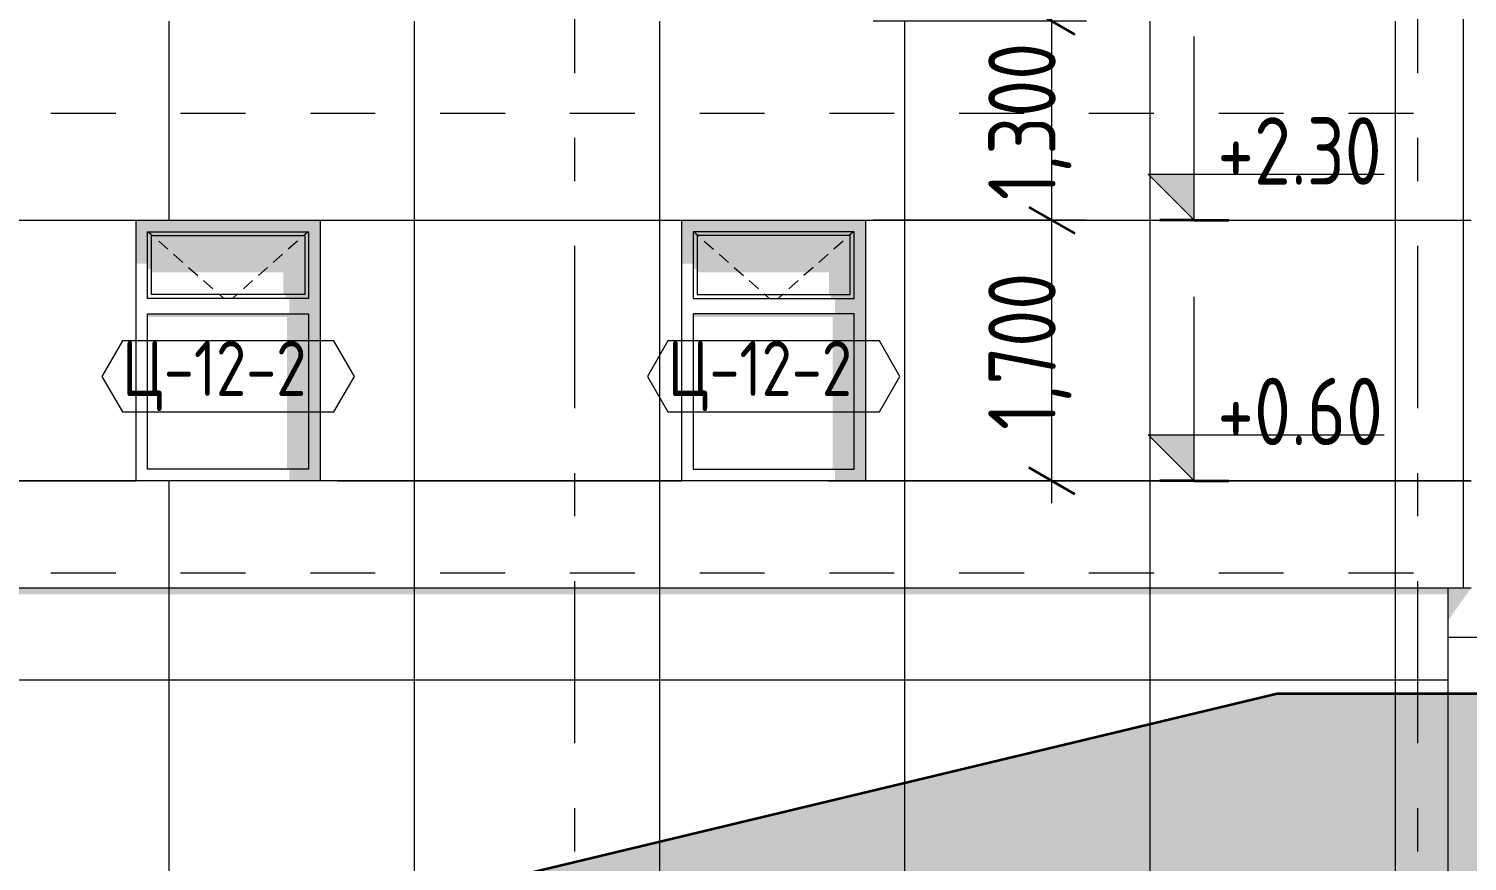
# Model space of a CAD drawing. Header units: millimetres. Extents: x 18162 to 7085488, y 72188 to 247925.
# Drawn here: x 6567944 to 6577329, y 108458 to 113892 of the extents above; entities that cross this region are included whole.
import ezdxf
from ezdxf.enums import TextEntityAlignment as Align

# ---------------------------------------------------------------- set-up
doc = ezdxf.new("R2010")
doc.units = ezdxf.units.MM
doc.header["$MEASUREMENT"] = 0
doc.linetypes.add('Dashed', pattern=[423.333333, 211.666667, -211.666667])
doc.linetypes.add('Double Dashed', pattern=[1093.611073, 529.166651, -211.666656, 141.111112, -211.666656])
for name, color, linetype in [('Archicad Windows', 7, 'Continuous'), ('Drawing & Figure', 7, 'Continuous'), ('Structural - Bearing', 7, 'Continuous'), ('Structural - Grid', 7, 'Continuous')]:
    doc.layers.add(name, color=color, linetype=linetype)
doc.styles.add('GENERATED_STYLE_3', font='', dxfattribs={"width": 0.8})
doc.styles.get('GENERATED_STYLE_3').set_extended_font_data('ISOCPEUR MON')
doc.dimstyles.new('GENERATED_STYLE__32', dxfattribs={"dimtxt": 440.00001, "dimasz": 228, "dimexe": 0.18, "dimexo": 50, "dimgap": 0, "dimtad": 1, "dimdec": 0, "dimzin": 0, "dimdsep": 46, "dimtxsty": 'GENERATED_STYLE_3', "dimblk": 'ARROWHEAD_2', "dimblk1": 'ARROWHEAD_2', "dimblk2": 'ARROWHEAD_2', "dimcen": 0.09, "dimclrd": 13, "dimclre": 13, "dimclrt": 13, "dimadec": 0, "dimazin": 0, "dimtfac": 1, "dimtdec": 4, "dimtmove": 0, "dimatfit": 3, "dimfxl": 1, "dimtolj": 1, "dimtzin": 0, "dimarcsym": 0})
doc.dimstyles.new('GENERATED_STYLE__33', dxfattribs={"dimtxt": 440.00001, "dimasz": 228, "dimexe": 0.18, "dimexo": 20220.414063, "dimgap": 0, "dimtad": 1, "dimdec": 0, "dimzin": 0, "dimdsep": 46, "dimtxsty": 'GENERATED_STYLE_3', "dimblk": 'ARROWHEAD_2', "dimblk1": 'ARROWHEAD_2', "dimblk2": 'ARROWHEAD_2', "dimcen": 0.09, "dimclrd": 13, "dimclre": 13, "dimclrt": 13, "dimadec": 0, "dimazin": 0, "dimtfac": 1, "dimtdec": 4, "dimtmove": 0, "dimatfit": 3, "dimfxl": 1, "dimtolj": 1, "dimtzin": 0, "dimarcsym": 0})
doc.dimstyles.new('GENERATED_STYLE__34', dxfattribs={"dimtxt": 440.00001, "dimasz": 228, "dimexe": 0.18, "dimexo": 20421.096515, "dimgap": 0, "dimtad": 1, "dimdec": 0, "dimzin": 0, "dimdsep": 46, "dimtxsty": 'GENERATED_STYLE_3', "dimblk": 'ARROWHEAD_2', "dimblk1": 'ARROWHEAD_2', "dimblk2": 'ARROWHEAD_2', "dimcen": 0.09, "dimclrd": 13, "dimclre": 13, "dimclrt": 13, "dimadec": 0, "dimazin": 0, "dimtfac": 1, "dimtdec": 4, "dimtmove": 0, "dimatfit": 3, "dimfxl": 1, "dimtolj": 1, "dimtzin": 0, "dimarcsym": 0})
doc.dimstyles.new('GENERATED_STYLE__37', dxfattribs={"dimtxt": 440.00001, "dimasz": 228, "dimexe": 0.18, "dimexo": 21485.964059, "dimgap": 0, "dimtad": 1, "dimdec": 0, "dimzin": 0, "dimdsep": 46, "dimtxsty": 'GENERATED_STYLE_3', "dimblk": 'ARROWHEAD_2', "dimblk1": 'ARROWHEAD_2', "dimblk2": 'ARROWHEAD_2', "dimcen": 0.09, "dimclrd": 13, "dimclre": 13, "dimclrt": 13, "dimadec": 0, "dimazin": 0, "dimtfac": 1, "dimtdec": 4, "dimtmove": 0, "dimatfit": 3, "dimfxl": 1, "dimtolj": 1, "dimtzin": 0, "dimarcsym": 0})
doc.dimstyles.new('GENERATED_STYLE__38', dxfattribs={"dimtxt": 440.00001, "dimasz": 228, "dimexe": 0.18, "dimexo": 20336.646461, "dimgap": 0, "dimtad": 1, "dimdec": 0, "dimzin": 0, "dimdsep": 46, "dimtxsty": 'GENERATED_STYLE_3', "dimblk": 'ARROWHEAD_2', "dimblk1": 'ARROWHEAD_2', "dimblk2": 'ARROWHEAD_2', "dimcen": 0.09, "dimclrd": 13, "dimclre": 13, "dimclrt": 13, "dimadec": 0, "dimazin": 0, "dimtfac": 1, "dimtdec": 4, "dimtmove": 0, "dimatfit": 3, "dimfxl": 1, "dimtolj": 1, "dimtzin": 0, "dimarcsym": 0})
doc.dimstyles.new('GENERATED_STYLE__41', dxfattribs={"dimtxt": 440.00001, "dimasz": 228, "dimexe": 0.18, "dimexo": 18955.962133, "dimgap": 0, "dimtad": 1, "dimdec": 0, "dimzin": 0, "dimdsep": 46, "dimtxsty": 'GENERATED_STYLE_3', "dimblk": 'ARROWHEAD_2', "dimblk1": 'ARROWHEAD_2', "dimblk2": 'ARROWHEAD_2', "dimcen": 0.09, "dimclrd": 13, "dimclre": 13, "dimclrt": 13, "dimadec": 0, "dimazin": 0, "dimtfac": 1, "dimtdec": 4, "dimtmove": 0, "dimatfit": 3, "dimfxl": 1, "dimtolj": 1, "dimtzin": 0, "dimarcsym": 0})

# ---------------------------------------------------------------- blocks, each defined once
blk = doc.blocks.new('*X3108', base_point=(6480357.9, 110341.8))
at = {"layer": 'Structural - Bearing', "color": 8, "linetype": 'Continuous', "lineweight": 13}
for p, q in [((6568857.9, 110241.8), (6568857.9, 107991.8)), ((6570457.9, 110241.8), (6570457.9, 107941.8)), ((6572057.9, 110241.8), (6572057.9, 107941.8)), ((6573657.9, 110241.8), (6573657.9, 107941.8)), ((6575257.9, 110241.8), (6575257.9, 107941.8)), ((6576857.9, 110241.8), (6576857.9, 107941.8)), ((6567257.9, 109641.8), (6568357.9, 109641.8)), ((6568357.9, 109641.8), (6568857.9, 109641.8)), ((6568857.9, 109641.8), (6569957.9, 109641.8)), ((6569957.9, 109641.8), (6570457.9, 109641.8)), ((6570457.9, 109641.8), (6571557.9, 109641.8)), ((6571557.9, 109641.8), (6572057.9, 109641.8)), ((6572057.9, 109641.8), (6573157.9, 109641.8)), ((6573157.9, 109641.8), (6573657.9, 109641.8)), ((6573657.9, 109641.8), (6574757.9, 109641.8)), ((6574757.9, 109641.8), (6575257.9, 109641.8)), ((6575257.9, 109641.8), (6576357.9, 109641.8)), ((6576357.9, 109641.8), (6576857.9, 109641.8)), ((6576857.9, 109641.8), (6577203.6, 109641.8))]:
    blk.add_line(p, q, dxfattribs=at)
blk = doc.blocks.new('*X3153', base_point=(6480357.9, 110341.8))
at = {"layer": 'Structural - Bearing', "color": 8, "linetype": 'Continuous', "lineweight": 13}
for p, q in [((6568857.9, 113941.8), (6568857.9, 113341.8)), ((6570457.9, 113941.8), (6570457.9, 113341.8)), ((6572057.9, 113941.8), (6572057.9, 113341.8)), ((6573657.9, 113941.8), (6573657.9, 113341.8)), ((6575257.9, 113941.8), (6575257.9, 113341.8)), ((6576857.9, 113941.8), (6576857.9, 113341.8)), ((6568857.9, 113341.8), (6568857.9, 113241.8)), ((6570457.9, 113341.8), (6570457.9, 113241.8)), ((6572057.9, 113341.8), (6572057.9, 113241.8)), ((6573657.9, 113341.8), (6573657.9, 113241.8)), ((6575257.9, 113341.8), (6575257.9, 113241.8)), ((6576857.9, 113341.8), (6576857.9, 113241.8))]:
    blk.add_line(p, q, dxfattribs=at)
blk = doc.blocks.new('*X3341', base_point=(6480357.9, 110341.8))
at = {"layer": 'Structural - Bearing', "color": 7, "linetype": 'Continuous', "lineweight": 13}
for p, q in [((6577303.6, 112641.8), (6577353.6, 112641.8)), ((6577303.6, 110941.8), (6577353.6, 110941.8)), ((6577353.6, 110941.8), (6577303.6, 110941.8))]:
    blk.add_line(p, q, dxfattribs=at)
blk = doc.blocks.new('*X3343', base_point=(6480357.9, 110341.8))
at = {"layer": 'Structural - Bearing', "color": 8, "linetype": 'Continuous', "lineweight": 13}
for p, q in [((6568857.9, 113241.8), (6568857.9, 112641.8)), ((6570457.9, 113241.8), (6570457.9, 110941.8)), ((6572057.9, 113241.8), (6572057.9, 110941.8)), ((6573657.9, 113241.8), (6573657.9, 110941.8)), ((6575257.9, 113241.8), (6575257.9, 110941.8)), ((6576857.9, 113241.8), (6576857.9, 110941.8)), ((6567363.2, 112641.8), (6568357.9, 112641.8)), ((6568357.9, 112641.8), (6568644, 112641.8)), ((6569844, 112641.8), (6569957.9, 112641.8)), ((6569957.9, 112641.8), (6570457.9, 112641.8)), ((6570457.9, 112641.8), (6571557.9, 112641.8)), ((6571557.9, 112641.8), (6572057.9, 112641.8)), ((6572057.9, 112641.8), (6572203.6, 112641.8)), ((6573403.6, 112641.8), (6573657.9, 112641.8)), ((6573657.9, 112641.8), (6574757.9, 112641.8)), ((6574757.9, 112641.8), (6575257.9, 112641.8)), ((6575257.9, 112641.8), (6576357.9, 112641.8)), ((6576357.9, 112641.8), (6576857.9, 112641.8)), ((6576857.9, 112641.8), (6577303.6, 112641.8)), ((6567257.9, 110941.8), (6568357.9, 110941.8)), ((6568357.9, 110941.8), (6567363.2, 110941.8)), ((6568644, 110941.8), (6568357.9, 110941.8)), ((6568357.9, 110941.8), (6568644, 110941.8)), ((6568857.9, 110941.8), (6568857.9, 110341.8)), ((6569957.9, 110941.8), (6569844, 110941.8)), ((6570457.9, 110941.8), (6569957.9, 110941.8)), ((6569957.9, 110941.8), (6570457.9, 110941.8)), ((6570457.9, 110941.8), (6571557.9, 110941.8)), ((6570457.9, 110941.8), (6570457.9, 110341.8)), ((6571557.9, 110941.8), (6570457.9, 110941.8)), ((6572057.9, 110941.8), (6571557.9, 110941.8)), ((6571557.9, 110941.8), (6572057.9, 110941.8)), ((6572057.9, 110941.8), (6572203.6, 110941.8)), ((6572057.9, 110941.8), (6572057.9, 110341.8)), ((6572203.6, 110941.8), (6572057.9, 110941.8)), ((6573157.9, 110941.8), (6573657.9, 110941.8)), ((6573657.9, 110941.8), (6573403.6, 110941.8)), ((6573657.9, 110941.8), (6574757.9, 110941.8)), ((6573657.9, 110941.8), (6573657.9, 110341.8)), ((6574757.9, 110941.8), (6573657.9, 110941.8)), ((6575257.9, 110941.8), (6574757.9, 110941.8)), ((6574757.9, 110941.8), (6575257.9, 110941.8)), ((6575257.9, 110941.8), (6576357.9, 110941.8)), ((6575257.9, 110941.8), (6575257.9, 110341.8)), ((6576357.9, 110941.8), (6575257.9, 110941.8)), ((6576857.9, 110941.8), (6576357.9, 110941.8)), ((6576357.9, 110941.8), (6576857.9, 110941.8)), ((6576857.9, 110941.8), (6577303.6, 110941.8)), ((6576857.9, 110941.8), (6576857.9, 110341.8)), ((6577303.6, 110941.8), (6576857.9, 110941.8)), ((6568857.9, 110341.8), (6568857.9, 110241.8)), ((6570457.9, 110341.8), (6570457.9, 110241.8)), ((6572057.9, 110341.8), (6572057.9, 110241.8)), ((6573657.9, 110341.8), (6573657.9, 110241.8)), ((6575257.9, 110341.8), (6575257.9, 110241.8)), ((6576857.9, 110341.8), (6576857.9, 110241.8))]:
    blk.add_line(p, q, dxfattribs=at)
blk = doc.blocks.new('*D3378', base_point=(6480357.9, 110341.8))
at = {"color": 13, "linetype": 'Continuous', "lineweight": 13}
for p, q in [((6574618.7, 112641.8), (6574618.7, 113941.8)), ((6574843.7, 112641.8), (6573453.6, 112641.8)), ((6574618.7, 110941.8), (6574618.7, 112641.8)), ((6574843.7, 110941.8), (6573453.6, 110941.8)), ((6574618.7, 110795.1), (6574618.7, 110941.8))]:
    blk.add_line(p, q, dxfattribs=at)
at = {"color": 12, "linetype": 'Continuous', "lineweight": 35}
for p, q in [((6574468.7, 112728.4), (6574768.7, 112555.2)), ((6574468.7, 111028.4), (6574768.7, 110855.2))]:
    blk.add_line(p, q, dxfattribs=at)
at = {"color": 13, "lineweight": 13, "insert": (6574746.3, 111273.6), "char_height": 440, "attachment_point": 7, "rotation": 90, "style": 'GENERATED_STYLE_3'}
blk.add_mtext('\\A1;{\\pql;\\fISOCPEUR MON|b0|i0|c0|p0;\\W0.800000;1,700}', dxfattribs=at)
blk = doc.blocks.new('ARROWHEAD_2')
at = {"color": 0, "linetype": 'Continuous', "lineweight": 0}
for p, q in [((-0.378, -0.655), (0.378, 0.655)), ((0, 0), (-1, 0))]:
    blk.add_line(p, q, dxfattribs=at)
blk = doc.blocks.new('*D3379', base_point=(6480357.9, 110341.8))
at = {"color": 12, "linetype": 'Continuous', "lineweight": 35}
for p, q in [((6574468.7, 114028.4), (6574768.7, 113855.2)), ((6574468.7, 112728.4), (6574768.7, 112555.2))]:
    blk.add_line(p, q, dxfattribs=at)
at = {"color": 13, "linetype": 'Continuous', "lineweight": 13}
blk.add_line((6574618.7, 112641.8), (6574618.7, 113941.8), dxfattribs=at)
at = {"color": 13, "lineweight": 13, "insert": (6574746.3, 112773.6), "char_height": 440, "attachment_point": 7, "rotation": 90, "style": 'GENERATED_STYLE_3'}
blk.add_mtext('\\A1;{\\pql;\\fISOCPEUR MON|b0|i0|c0|p0;\\W0.800000;1,300}', dxfattribs=at)
blk = doc.blocks.new('*D3380', base_point=(6480357.9, 110341.8))
at = {"color": 13, "linetype": 'Continuous', "lineweight": 13}
for p, q in [((6574618.7, 115641.8), (6574618.7, 116941.8)), ((6574843.7, 115641.8), (6573453.6, 115641.8)), ((6574618.7, 113941.8), (6574618.7, 115641.8)), ((6574843.7, 113941.8), (6573453.6, 113941.8)), ((6574618.7, 112641.8), (6574618.7, 113941.8))]:
    blk.add_line(p, q, dxfattribs=at)
at = {"color": 12, "linetype": 'Continuous', "lineweight": 35}
for p, q in [((6574468.7, 115728.4), (6574768.7, 115555.2)), ((6574468.7, 114028.4), (6574768.7, 113855.2))]:
    blk.add_line(p, q, dxfattribs=at)
at = {"color": 13, "lineweight": 13, "insert": (6574746.3, 114273.6), "char_height": 440, "attachment_point": 7, "rotation": 90, "style": 'GENERATED_STYLE_3'}
blk.add_mtext('\\A1;{\\pql;\\fISOCPEUR MON|b0|i0|c0|p0;\\W0.800000;1,700}', dxfattribs=at)
blk = doc.blocks.new('*D3420', base_point=(6480357.9, 110341.8))
at = {"color": 13, "linetype": 'Continuous', "lineweight": 13}
for p, q in [((6581243.6, 110291.8), (6581243.6, 113091.8)), ((6581468.6, 110291.8), (6578874, 110291.8)), ((6581243.6, 109921.8), (6581243.6, 110291.8)), ((6581468.6, 109921.8), (6578874, 109921.8)), ((6581243.6, 109775.1), (6581243.6, 109921.8))]:
    blk.add_line(p, q, dxfattribs=at)
at = {"color": 12, "linetype": 'Continuous', "lineweight": 35}
for p, q in [((6581093.6, 110378.4), (6581393.6, 110205.2)), ((6581093.6, 110008.4), (6581393.6, 109835.2))]:
    blk.add_line(p, q, dxfattribs=at)
at = {"color": 13, "lineweight": 13, "insert": (6581283.3, 109097.4), "char_height": 440, "attachment_point": 7, "rotation": 90, "style": 'GENERATED_STYLE_3'}
blk.add_mtext('\\A1;{\\pql;\\fISOCPEUR MON|b0|i0|c0|p0;\\W0.800000;370}', dxfattribs=at)
blk = doc.blocks.new('*D3421', base_point=(6480357.9, 110341.8))
at = {"color": 12, "linetype": 'Continuous', "lineweight": 35}
for p, q in [((6581093.6, 113178.4), (6581393.6, 113005.2)), ((6581093.6, 110378.4), (6581393.6, 110205.2))]:
    blk.add_line(p, q, dxfattribs=at)
at = {"color": 13, "linetype": 'Continuous', "lineweight": 13}
blk.add_line((6581243.6, 110291.8), (6581243.6, 113091.8), dxfattribs=at)
at = {"color": 13, "lineweight": 13, "char_height": 440, "attachment_point": 7, "rotation": 90, "style": 'GENERATED_STYLE_3'}
for s, insert in [('\\A1;{\\pql;\\fISOCPEUR MON|b0|i0|c0|p0;\\W0.800000;200}', (6581283.3, 112267.4)), ('\\A1;{\\pql;\\fISOCPEUR MON|b0|i0|c0|p0;\\W0.800000;2,800}', (6581371.1, 110769.7))]:
    blk.add_mtext(s, dxfattribs=dict(at, insert=insert))
blk = doc.blocks.new('*D3422', base_point=(6480357.9, 110341.8))
at = {"color": 12, "linetype": 'Continuous', "lineweight": 35}
for p, q in [((6581093.6, 113378.4), (6581393.6, 113205.2)), ((6581093.6, 113178.4), (6581393.6, 113005.2))]:
    blk.add_line(p, q, dxfattribs=at)
at = {"color": 13, "linetype": 'Continuous', "lineweight": 13}
for p, q in [((6581468.6, 113291.8), (6578874, 113291.8)), ((6581243.6, 113091.8), (6581243.6, 113291.8)), ((6581468.6, 113091.8), (6578874, 113091.8)), ((6581243.6, 110291.8), (6581243.6, 113091.8))]:
    blk.add_line(p, q, dxfattribs=at)
blk = doc.blocks.new('*D3423', base_point=(6480357.9, 110341.8))
at = {"color": 12, "linetype": 'Continuous', "lineweight": 35}
for p, q in [((6581093.6, 116178.4), (6581393.6, 116005.2)), ((6581093.6, 113378.4), (6581393.6, 113205.2))]:
    blk.add_line(p, q, dxfattribs=at)
at = {"color": 13, "linetype": 'Continuous', "lineweight": 13}
blk.add_line((6581243.6, 113291.8), (6581243.6, 116091.8), dxfattribs=at)
at = {"color": 13, "lineweight": 13, "char_height": 440, "attachment_point": 7, "rotation": 90, "style": 'GENERATED_STYLE_3'}
for s, insert in [('\\A1;{\\pql;\\fISOCPEUR MON|b0|i0|c0|p0;\\W0.800000;200}', (6581283.3, 115267.4)), ('\\A1;{\\pql;\\fISOCPEUR MON|b0|i0|c0|p0;\\W0.800000;2,800}', (6581371.1, 113769.7))]:
    blk.add_mtext(s, dxfattribs=dict(at, insert=insert))
blk = doc.blocks.new('*D3424', base_point=(6480357.9, 110341.8))
at = {"color": 13, "linetype": 'Continuous', "lineweight": 13}
for p, q in [((6581243.6, 116291.8), (6581243.6, 119091.8)), ((6581243.6, 116091.8), (6581243.6, 116291.8)), ((6581468.6, 116091.8), (6578874, 116091.8)), ((6581243.6, 113291.8), (6581243.6, 116091.8))]:
    blk.add_line(p, q, dxfattribs=at)
at = {"color": 12, "linetype": 'Continuous', "lineweight": 35}
for p, q in [((6581093.6, 116378.4), (6581393.6, 116205.2)), ((6581093.6, 116178.4), (6581393.6, 116005.2))]:
    blk.add_line(p, q, dxfattribs=at)
blk = doc.blocks.new('*D3454', base_point=(6480357.9, 110341.8))
at = {"color": 12, "linetype": 'Continuous', "lineweight": 35}
for p, q in [((6582002.7, 110378.4), (6582302.7, 110205.2)), ((6582002.7, 110008.4), (6582302.7, 109835.2))]:
    blk.add_line(p, q, dxfattribs=at)
at = {"color": 13, "linetype": 'Continuous', "lineweight": 13}
for p, q in [((6582152.7, 109921.8), (6582152.7, 110291.8)), ((6582377.7, 109921.8), (6578789.6, 109921.8)), ((6582152.7, 109775.1), (6582152.7, 109921.8))]:
    blk.add_line(p, q, dxfattribs=at)
at = {"color": 13, "lineweight": 13, "insert": (6582192.4, 109097.4), "char_height": 440, "attachment_point": 7, "rotation": 90, "style": 'GENERATED_STYLE_3'}
blk.add_mtext('\\A1;{\\pql;\\fISOCPEUR MON|b0|i0|c0|p0;\\W0.800000;370}', dxfattribs=at)
blk = doc.blocks.new('*D3455', base_point=(6480357.9, 110341.8))
at = {"color": 13, "linetype": 'Continuous', "lineweight": 13}
for p, q in [((6582377.7, 116091.8), (6578789.6, 116091.8)), ((6582152.7, 110291.8), (6582152.7, 116091.8)), ((6582377.7, 110291.8), (6578789.6, 110291.8)), ((6582152.7, 109921.8), (6582152.7, 110291.8))]:
    blk.add_line(p, q, dxfattribs=at)
at = {"color": 12, "linetype": 'Continuous', "lineweight": 35}
for p, q in [((6582002.7, 116178.4), (6582302.7, 116005.2)), ((6582002.7, 110378.4), (6582302.7, 110205.2))]:
    blk.add_line(p, q, dxfattribs=at)
at = {"color": 13, "lineweight": 13, "char_height": 440, "attachment_point": 7, "rotation": 90, "style": 'GENERATED_STYLE_3'}
for s, insert in [('\\A1;{\\pql;\\fISOCPEUR MON|b0|i0|c0|p0;\\W0.800000;200}', (6582192.4, 115267.4)), ('\\A1;{\\pql;\\fISOCPEUR MON|b0|i0|c0|p0;\\W0.800000;5,800}', (6582280.3, 112269.7))]:
    blk.add_mtext(s, dxfattribs=dict(at, insert=insert))
blk = doc.blocks.new('*D3463', base_point=(6480357.9, 110341.8))
at = {"color": 12, "linetype": 'Continuous', "lineweight": 35}
for p, q in [((6582911.8, 160878.4), (6583211.8, 160705.2)), ((6582911.8, 110008.4), (6583211.8, 109835.2))]:
    blk.add_line(p, q, dxfattribs=at)
at = {"color": 13, "linetype": 'Continuous', "lineweight": 13}
for p, q in [((6583286.8, 160791.8), (6577609.6, 160791.8)), ((6583061.8, 109921.8), (6583061.8, 160791.8)), ((6583286.8, 109921.8), (6578912.5, 109921.8)), ((6583061.8, 109775.1), (6583061.8, 109921.8))]:
    blk.add_line(p, q, dxfattribs=at)
at = {"color": 13, "lineweight": 13, "insert": (6583189.4, 134680.6), "char_height": 440, "attachment_point": 7, "rotation": 90, "style": 'GENERATED_STYLE_3'}
blk.add_mtext('\\A1;{\\pql;\\fISOCPEUR MON|b0|i0|c0|p0;\\W0.800000;50,870}', dxfattribs=at)
blk = doc.blocks.new('Label_338_2', base_point=(6572803.6, 111388.9))
at = {"color": 13, "linetype": 'Continuous', "lineweight": 13, "flags": 128}
blk.add_lwpolyline([(6571979.7, 111623.2), (6572113.8, 111390.9), (6573493.4, 111390.9), (6573627.5, 111623.2), (6573493.4, 111855.5), (6572113.8, 111855.5)], close=True, dxfattribs=at)
at = {"color": 13, "lineweight": 13, "insert": (6572113.8, 111854.7), "char_height": 360, "attachment_point": 1, "style": 'GENERATED_STYLE_3'}
blk.add_mtext('\\A1;{\\pql;\\pt0,253000;\\fISOCPEUR MON|b0|i0|c0|p0;\\W0.800000;Ц-12-2\\fISOCPEUR MON|b0|i0|c0|p0;\\W0.800000;\\A1{\\H.66x;\\S^  ;}\\fISOCPEUR MON|b0|i0|c0|p0;\\W0.800000;\\fISOCPEUR MON|b0|i0|c0|p0;\\W0.800000;\\A1{\\H.66x;\\S^  ;}\\fISOCPEUR MON|b0|i0|c0|p0;\\W0.800000; \\fISOCPEUR MON|b0|i0|c0|p0;\\W0.800000;\\fISOCPEUR MON|b0|i0|c0|p0;\\W0.800000;\\fISOCPEUR MON|b0|i0|c0|p0;\\W0.800000;\\fISOCPEUR MON|b0|i0|c0|p0;\\W0.800000;\\fISOCPEUR MON|b0|i0|c0|p0;\\W0.800000;\\fISOCPEUR MON|b0|i0|c0|p0;\\W0.800000;\\fISOCPEUR MON|b0|i0|c0|p0;\\W0.800000;\\fISOCPEUR MON|b0|i0|c0|p0;\\W0.800000;\\fISOCPEUR MON|b0|i0|c0|p0;\\W0.800000;\\fISOCPEUR MON|b0|i0|c0|p0;\\W0.800000;\\fISOCPEUR MON|b0|i0|c0|p0;\\W0.800000;\\fISOCPEUR MON|b0|i0|c0|p0;\\W0.800000;\\fISOCPEUR MON|b0|i0|c0|p0;\\W0.800000;\\fISOCPEUR MON|b0|i0|c0|p0;\\W0.800000;\\fISOCPEUR MON|b0|i0|c0|p0;\\W0.800000;\\fISOCPEUR MON|b0|i0|c0|p0;\\W0.800000;\\fISOCPEUR MON|b0|i0|c0|p0;\\W0.800000;\\fISOCPEUR MON|b0|i0|c0|p0;\\W0.800000;\\fISOCPEUR MON|b0|i0|c0|p0;\\W0.800000;\\fISOCPEUR MON|b0|i0|c0|p0;\\W0.800000;\\fISOCPEUR MON|b0|i0|c0|p0;\\W0.800000;\\fISOCPEUR MON|b0|i0|c0|p0;\\W0.800000;\\fISOCPEUR MON|b0|i0|c0|p0;\\W0.800000;\\fISOCPEUR MON|b0|i0|c0|p0;\\W0.800000;\\fISOCPEUR MON|b0|i0|c0|p0;\\W0.800000;\\fISOCPEUR MON|b0|i0|c0|p0;\\W0.800000;\\fISOCPEUR MON|b0|i0|c0|p0;\\W0.800000;\\fISOCPEUR MON|b0|i0|c0|p0;\\W0.800000;\\fISOCPEUR MON|b0|i0|c0|p0;\\W0.800000;\\fISOCPEUR MON|b0|i0|c0|p0;\\W0.800000;\\fISOCPEUR MON|b0|i0|c0|p0;\\W0.800000;\\fISOCPEUR MON|b0|i0|c0|p0;\\W0.800000;\\fISOCPEUR MON|b0|i0|c0|p0;\\W0.800000;\\fISOCPEUR MON|b0|i0|c0|p0;\\W0.800000;\\fISOCPEUR MON|b0|i0|c0|p0;\\W0.800000;\\fISOCPEUR MON|b0|i0|c0|p0;\\W0.800000;\\fISOCPEUR MON|b0|i0|c0|p0;\\W0.800000;\\fISOCPEUR MON|b0|i0|c0|p0;\\W0.800000;\\fISOCPEUR MON|b0|i0|c0|p0;\\W0.800000;\\fISOCPEUR MON|b0|i0|c0|p0;\\W0.800000;\\fISOCPEUR MON|b0|i0|c0|p0;\\W0.800000;\\fISOCPEUR MON|b0|i0|c0|p0;\\W0.800000;\\fISOCPEUR MON|b0|i0|c0|p0;\\W0.800000;}', dxfattribs=at)
blk = doc.blocks.new('Label_341_2', base_point=(6569244, 111388.9))
at = {"color": 13, "linetype": 'Continuous', "lineweight": 13, "flags": 128}
blk.add_lwpolyline([(6568420.1, 111623.2), (6568554.2, 111390.9), (6569933.8, 111390.9), (6570067.9, 111623.2), (6569933.8, 111855.5), (6568554.2, 111855.5)], close=True, dxfattribs=at)
at = {"color": 13, "lineweight": 13, "insert": (6568554.2, 111854.7), "char_height": 360, "attachment_point": 1, "style": 'GENERATED_STYLE_3'}
blk.add_mtext('\\A1;{\\pql;\\pt0,253000;\\fISOCPEUR MON|b0|i0|c0|p0;\\W0.800000;Ц-12-2\\fISOCPEUR MON|b0|i0|c0|p0;\\W0.800000;\\A1{\\H.66x;\\S^  ;}\\fISOCPEUR MON|b0|i0|c0|p0;\\W0.800000;\\fISOCPEUR MON|b0|i0|c0|p0;\\W0.800000;\\A1{\\H.66x;\\S^  ;}\\fISOCPEUR MON|b0|i0|c0|p0;\\W0.800000; \\fISOCPEUR MON|b0|i0|c0|p0;\\W0.800000;\\fISOCPEUR MON|b0|i0|c0|p0;\\W0.800000;\\fISOCPEUR MON|b0|i0|c0|p0;\\W0.800000;\\fISOCPEUR MON|b0|i0|c0|p0;\\W0.800000;\\fISOCPEUR MON|b0|i0|c0|p0;\\W0.800000;\\fISOCPEUR MON|b0|i0|c0|p0;\\W0.800000;\\fISOCPEUR MON|b0|i0|c0|p0;\\W0.800000;\\fISOCPEUR MON|b0|i0|c0|p0;\\W0.800000;\\fISOCPEUR MON|b0|i0|c0|p0;\\W0.800000;\\fISOCPEUR MON|b0|i0|c0|p0;\\W0.800000;\\fISOCPEUR MON|b0|i0|c0|p0;\\W0.800000;\\fISOCPEUR MON|b0|i0|c0|p0;\\W0.800000;\\fISOCPEUR MON|b0|i0|c0|p0;\\W0.800000;\\fISOCPEUR MON|b0|i0|c0|p0;\\W0.800000;\\fISOCPEUR MON|b0|i0|c0|p0;\\W0.800000;\\fISOCPEUR MON|b0|i0|c0|p0;\\W0.800000;\\fISOCPEUR MON|b0|i0|c0|p0;\\W0.800000;\\fISOCPEUR MON|b0|i0|c0|p0;\\W0.800000;\\fISOCPEUR MON|b0|i0|c0|p0;\\W0.800000;\\fISOCPEUR MON|b0|i0|c0|p0;\\W0.800000;\\fISOCPEUR MON|b0|i0|c0|p0;\\W0.800000;\\fISOCPEUR MON|b0|i0|c0|p0;\\W0.800000;\\fISOCPEUR MON|b0|i0|c0|p0;\\W0.800000;\\fISOCPEUR MON|b0|i0|c0|p0;\\W0.800000;\\fISOCPEUR MON|b0|i0|c0|p0;\\W0.800000;\\fISOCPEUR MON|b0|i0|c0|p0;\\W0.800000;\\fISOCPEUR MON|b0|i0|c0|p0;\\W0.800000;\\fISOCPEUR MON|b0|i0|c0|p0;\\W0.800000;\\fISOCPEUR MON|b0|i0|c0|p0;\\W0.800000;\\fISOCPEUR MON|b0|i0|c0|p0;\\W0.800000;\\fISOCPEUR MON|b0|i0|c0|p0;\\W0.800000;\\fISOCPEUR MON|b0|i0|c0|p0;\\W0.800000;\\fISOCPEUR MON|b0|i0|c0|p0;\\W0.800000;\\fISOCPEUR MON|b0|i0|c0|p0;\\W0.800000;\\fISOCPEUR MON|b0|i0|c0|p0;\\W0.800000;\\fISOCPEUR MON|b0|i0|c0|p0;\\W0.800000;\\fISOCPEUR MON|b0|i0|c0|p0;\\W0.800000;\\fISOCPEUR MON|b0|i0|c0|p0;\\W0.800000;\\fISOCPEUR MON|b0|i0|c0|p0;\\W0.800000;\\fISOCPEUR MON|b0|i0|c0|p0;\\W0.800000;\\fISOCPEUR MON|b0|i0|c0|p0;\\W0.800000;\\fISOCPEUR MON|b0|i0|c0|p0;\\W0.800000;\\fISOCPEUR MON|b0|i0|c0|p0;\\W0.800000;}', dxfattribs=at)
blk = doc.blocks.new('Standard grid marker[386]_2', base_point=(6571503.6, 170341.8))
at = {"layer": 'Structural - Grid', "color": 13, "linetype": 'Double Dashed', "lineweight": 13, "ltscale": 2}
blk.add_line((6571503.6, 169341.8), (6571503.6, 105841.8), dxfattribs=at)
at = {"layer": 'Structural - Grid', "color": 13, "lineweight": 13, "style": 'GENERATED_STYLE_3'}
blk.add_attdef('AC_MarkerText_1', text='', height=500, rotation=360, dxfattribs=at).set_placement((6571503.6, 104491.8), align=Align.TOP_CENTER)
blk = doc.blocks.new('Standard grid marker[387]_2', base_point=(6577003.6, 170341.8))
at = {"layer": 'Structural - Grid', "color": 13, "linetype": 'Double Dashed', "lineweight": 13, "ltscale": 2}
blk.add_line((6577003.6, 169341.8), (6577003.6, 105841.8), dxfattribs=at)
at = {"layer": 'Structural - Grid', "color": 13, "lineweight": 13, "style": 'GENERATED_STYLE_3'}
blk.add_attdef('AC_MarkerText_1', text='', height=500, rotation=360, dxfattribs=at).set_placement((6577003.6, 104491.8), align=Align.TOP_CENTER)

msp = doc.modelspace()

# ---------------------------------------------------------------- hatches: boundary and pattern name
at = {"linetype": 'Continuous', "lineweight": 13}
for points in [[(6575547.9, 112641.8), (6575547.9, 112941.8), (6575247.9, 112941.8)], [(6575547.9, 110941.8), (6575547.9, 111241.8), (6575247.9, 111241.8)]]:
    msp.add_hatch(color=13, dxfattribs=at).paths.add_polyline_path(points)
at = {"layer": 'Archicad Windows', "linetype": 'Continuous', "lineweight": 0}
for points in [[(6569844, 112566.8), (6569844, 112641.8), (6568644, 112641.8), (6568644, 112566.8), (6568719, 112566.8), (6569769, 112566.8)], [(6572203.6, 112566.8), (6572278.6, 112566.8), (6573328.6, 112566.8), (6573403.6, 112566.8), (6573403.6, 112641.8), (6572203.6, 112641.8)], [(6568719, 112566.8), (6568644, 112566.8), (6568644, 112358.9), (6568719, 112358.9)], [(6569769, 112566.8), (6568719, 112566.8), (6568719, 112541.8), (6568744, 112541.8), (6569744, 112541.8), (6569769, 112541.8)], [(6568744, 112541.8), (6568719, 112541.8), (6568719, 112323.6), (6568744, 112323.6)], [(6568744, 112302.4), (6569604, 112302.4), (6569604, 112156.8), (6569744, 112156.8), (6569744, 112541.8), (6568744, 112541.8)], [(6569744, 112541.8), (6569744, 112156.8), (6569769, 112156.8), (6569769, 112541.8)], [(6569844, 111016.8), (6569844, 112566.8), (6569769, 112566.8), (6569769, 112131.8), (6569769, 112031.8), (6569769, 111016.8)], [(6572203.6, 112358.9), (6572278.6, 112358.9), (6572278.6, 112566.8), (6572203.6, 112566.8)], [(6572278.6, 112566.8), (6572278.6, 112541.8), (6572303.6, 112541.8), (6573303.6, 112541.8), (6573328.6, 112541.8), (6573328.6, 112566.8)], [(6572278.6, 112541.8), (6572278.6, 112323.6), (6572303.6, 112323.6), (6572303.6, 112541.8)], [(6573303.6, 112541.8), (6572303.6, 112541.8), (6572303.6, 112302.4), (6573163.6, 112302.4), (6573163.6, 112156.8), (6573303.6, 112156.8)], [(6573303.6, 112156.8), (6573328.6, 112156.8), (6573328.6, 112541.8), (6573303.6, 112541.8)], [(6573328.6, 112131.8), (6573328.6, 112031.8), (6573328.6, 111016.8), (6573403.6, 111016.8), (6573403.6, 112566.8), (6573328.6, 112566.8)], [(6569769, 112156.8), (6569619, 112156.8), (6569619, 112131.8), (6569769, 112131.8)], [(6573328.6, 112156.8), (6573178.6, 112156.8), (6573178.6, 112131.8), (6573328.6, 112131.8)], [(6569769, 112131.8), (6569644, 112131.8), (6569644, 112031.8), (6569769, 112031.8)], [(6573203.6, 112131.8), (6573203.6, 112031.8), (6573328.6, 112031.8), (6573328.6, 112131.8)], [(6568719, 112010.6), (6569629, 112010.6), (6569629, 111016.8), (6569769, 111016.8), (6569769, 112031.8), (6568719, 112031.8)], [(6573328.6, 112031.8), (6572278.6, 112031.8), (6572278.6, 112010.6), (6573188.6, 112010.6), (6573188.6, 111016.8), (6573328.6, 111016.8)], [(6569844, 111016.8), (6569644, 111016.8), (6569644, 110941.8), (6569844, 110941.8)], [(6573403.6, 111016.8), (6573203.6, 111016.8), (6573203.6, 110941.8), (6573403.6, 110941.8)]]:
    msp.add_hatch(color=49, dxfattribs=at).paths.add_polyline_path(points)
at = {"layer": 'Drawing & Figure', "linetype": 'Continuous', "lineweight": 0}
msp.add_hatch(color=49, dxfattribs=at).paths.add_polyline_path([(6684225.4, 109551.8), (6576088.5, 109551.8), (6570388.6, 108185), (6567418.6, 108195.1), (6558683.6, 106691.8), (6428160.1, 106691.8), (6428160.1, 72524.1), (6684225.4, 72524.1)])
at = {"layer": 'Structural - Bearing', "linetype": 'Continuous', "lineweight": 0}
for points in [[(6558683.6, 110241.8), (6558683.6, 110199.4), (6577203.6, 110199.4), (6577203.6, 110241.8)], [(6577203.6, 110241.8), (6577203.6, 110029.7), (6577353.6, 110241.8)]]:
    msp.add_hatch(color=49, dxfattribs=at).paths.add_polyline_path(points)

# ---------------------------------------------------------------- linework, layer by layer
at = {"color": 13, "linetype": 'Continuous', "lineweight": 13}
for p, q in [((6575547.9, 112641.8), (6575547.9, 113841.8)), ((6575547.9, 112641.8), (6575247.9, 112941.8)), ((6575247.9, 112941.8), (6575547.9, 112941.8)), ((6575547.9, 112941.8), (6576786.9, 112941.8)), ((6575547.9, 110941.8), (6575547.9, 112141.8)), ((6575547.9, 110941.8), (6575247.9, 111241.8)), ((6575247.9, 111241.8), (6575547.9, 111241.8)), ((6575547.9, 111241.8), (6576786.9, 111241.8))]:
    msp.add_line(p, q, dxfattribs=at)
at = {"color": 8, "linetype": 'Dashed', "lineweight": 13, "ltscale": 2}
for p, q in [((6552000.8, 113341.8), (6583543.5, 113341.8)), ((6552000.8, 110341.8), (6583543.5, 110341.8))]:
    msp.add_line(p, q, dxfattribs=at)
at = {"color": 12, "linetype": 'Continuous', "lineweight": 35}
for p, q in [((6575547.9, 112641.8), (6575322.9, 112641.8)), ((6575547.9, 112641.8), (6575772.9, 112641.8)), ((6575547.9, 110941.8), (6575322.9, 110941.8)), ((6575547.9, 110941.8), (6575772.9, 110941.8))]:
    msp.add_line(p, q, dxfattribs=at)
at = {"layer": 'Archicad Windows', "color": 7, "linetype": 'Continuous', "lineweight": 13}
for p, q in [((6568644, 110941.8), (6568644, 112641.8)), ((6568644, 112641.8), (6569844, 112641.8)), ((6569844, 112641.8), (6569844, 110941.8)), ((6572203.6, 110941.8), (6572203.6, 112641.8)), ((6572203.6, 112641.8), (6573403.6, 112641.8)), ((6573403.6, 112641.8), (6573403.6, 110941.8)), ((6569844, 110941.8), (6568644, 110941.8)), ((6573403.6, 110941.8), (6572203.6, 110941.8))]:
    msp.add_line(p, q, dxfattribs=at)
at = {"layer": 'Archicad Windows', "color": 7, "linetype": 'Continuous', "lineweight": 9}
for p, q in [((6568719, 112131.8), (6568719, 112566.8)), ((6568719, 112566.8), (6569769, 112566.8)), ((6568722.3, 112566.8), (6568750.7, 112541.8)), ((6568744, 112156.8), (6568744, 112541.8)), ((6568744, 112541.8), (6569744, 112541.8)), ((6568750.7, 112541.8), (6568754, 112538.9)), ((6569737.3, 112541.8), (6569734, 112538.9)), ((6569765.6, 112566.8), (6569737.3, 112541.8)), ((6569744, 112541.8), (6569744, 112156.8)), ((6569769, 112566.8), (6569769, 112131.8)), ((6572278.6, 112566.8), (6572278.6, 112131.8)), ((6573328.6, 112566.8), (6572278.6, 112566.8)), ((6572281.9, 112566.8), (6572310.3, 112541.8)), ((6572303.6, 112541.8), (6572303.6, 112156.8)), ((6573303.6, 112541.8), (6572303.6, 112541.8)), ((6572310.3, 112541.8), (6572313.6, 112538.9)), ((6573296.9, 112541.8), (6573293.6, 112538.9)), ((6573325.2, 112566.8), (6573296.9, 112541.8)), ((6573303.6, 112156.8), (6573303.6, 112541.8)), ((6573328.6, 112131.8), (6573328.6, 112566.8)), ((6568791.5, 112505.8), (6568851.5, 112452.9)), ((6569696.5, 112505.8), (6569636.5, 112452.9)), ((6572351.1, 112505.8), (6572411.1, 112452.9)), ((6573256.1, 112505.8), (6573196.1, 112452.9)), ((6568889, 112419.8), (6568949, 112366.9)), ((6569599, 112419.8), (6569539, 112366.9)), ((6572448.6, 112419.8), (6572508.6, 112366.9)), ((6573158.6, 112419.8), (6573098.6, 112366.9)), ((6568986.5, 112333.8), (6569046.5, 112280.9)), ((6569084, 112247.9), (6569144, 112195)), ((6569404, 112247.9), (6569344, 112195)), ((6569501.5, 112333.8), (6569441.5, 112280.9)), ((6572546.1, 112333.8), (6572606.1, 112280.9)), ((6572643.6, 112247.9), (6572703.6, 112195)), ((6572963.6, 112247.9), (6572903.6, 112195)), ((6573061.1, 112333.8), (6573001.1, 112280.9)), ((6569744, 112156.8), (6568744, 112156.8)), ((6569181.5, 112161.9), (6569184, 112159.7)), ((6569184, 112159.7), (6569187.3, 112156.8)), ((6569187.3, 112156.8), (6569215.6, 112131.8)), ((6569300.7, 112156.8), (6569272.3, 112131.8)), ((6569304, 112159.7), (6569300.7, 112156.8)), ((6569306.5, 112161.9), (6569304, 112159.7)), ((6572303.6, 112156.8), (6573303.6, 112156.8)), ((6572741.1, 112161.9), (6572743.6, 112159.7)), ((6572743.6, 112159.7), (6572746.9, 112156.8)), ((6572746.9, 112156.8), (6572775.2, 112131.8)), ((6572860.3, 112156.8), (6572831.9, 112131.8)), ((6572863.6, 112159.7), (6572860.3, 112156.8)), ((6572866.1, 112161.9), (6572863.6, 112159.7)), ((6569769, 112131.8), (6568719, 112131.8)), ((6572278.6, 112131.8), (6573328.6, 112131.8)), ((6568719, 111016.8), (6568719, 112031.8)), ((6568719, 112031.8), (6569769, 112031.8)), ((6569769, 112031.8), (6569769, 111016.8)), ((6572278.6, 112031.8), (6572278.6, 111016.8)), ((6573328.6, 112031.8), (6572278.6, 112031.8)), ((6573328.6, 111016.8), (6573328.6, 112031.8)), ((6569769, 111016.8), (6568719, 111016.8)), ((6572278.6, 111016.8), (6573328.6, 111016.8))]:
    msp.add_line(p, q, dxfattribs=at)
at = {"layer": 'Drawing & Figure', "color": 7, "linetype": 'Continuous', "lineweight": 35, "flags": 128}
msp.add_lwpolyline([(6684225.4, 109551.8), (6576088.5, 109551.8), (6570388.6, 108185), (6567418.6, 108195.1), (6558683.6, 106691.8), (6428160.1, 106691.8), (6428160.1, 72524.1), (6684225.4, 72524.1)], close=True, dxfattribs=at)
at = {"layer": 'Structural - Bearing', "color": 7, "linetype": 'Continuous', "lineweight": 13}
for p, q in [((6577303.6, 113241.8), (6577303.6, 116091.8)), ((6577303.6, 110241.8), (6577303.6, 113241.8)), ((6577303.6, 110241.8), (6558703.6, 110241.8)), ((6577203.6, 105591.8), (6577203.6, 110241.8)), ((6577353.6, 110241.8), (6577303.6, 110241.8)), ((6577203.6, 109921.8), (6578703.6, 109921.8))]:
    msp.add_line(p, q, dxfattribs=at)

# ---------------------------------------------------------------- block references
at = {"color": 12, "linetype": 'Continuous', "lineweight": 13}
for name, p in [('Label_341_2', (6569244, 111388.9)), ('Label_338_2', (6572803.6, 111388.9))]:
    msp.add_blockref(name, p, dxfattribs=at)
at = {"layer": 'Structural - Bearing', "lineweight": 0}
for name in ['*X3153', '*X3343', '*X3341', '*X3108']:
    msp.add_blockref(name, (6480357.9, 110341.8), dxfattribs=at)
at = {"layer": 'Structural - Grid', "color": 13, "linetype": 'Continuous', "lineweight": 13}
for name, p in [('Standard grid marker[386]_2', (6571503.6, 170341.8)), ('Standard grid marker[387]_2', (6577003.6, 170341.8))]:
    msp.add_blockref(name, p, dxfattribs=at)

# ---------------------------------------------------------------- texts
at = {"color": 13, "lineweight": 13, "char_height": 440, "attachment_point": 7, "style": 'GENERATED_STYLE_3'}
for s, insert in [('\\A1;{\\pql;\\fISOCPEUR MON|b0|i0|c0|p0;\\W0.800000;+2.30}', (6575697.9, 112874)), ('\\A1;{\\pql;\\fISOCPEUR MON|b0|i0|c0|p0;\\W0.800000;+0.60}', (6575697.9, 111174))]:
    msp.add_mtext(s, dxfattribs=dict(at, insert=insert))

# ---------------------------------------------------------------- dimensions: what is measured, and where the dimension line sits
at = {"color": 13, "linetype": 'Continuous', "lineweight": 13}
for base, p1, p2, dimstyle, picture, middle in [((6583061.8, 160791.8), (6557303.6, 109921.8), (6558653.6, 160791.8), 'GENERATED_STYLE__41', '*D3463', (6582753.8, 135585)), ((6581243.6, 116291.8), (6557878.3, 116091.8), (6557878.3, 116291.8), 'GENERATED_STYLE__34', '*D3424', (6580935.6, 115769.7)), ((6574618.7, 115641.8), (6573403.6, 113941.8), (6573403.6, 115641.8), 'GENERATED_STYLE__32', '*D3380', (6574310.7, 115010.7)), ((6582152.7, 116091.8), (6557303.6, 110291.8), (6557878.3, 116091.8), 'GENERATED_STYLE__38', '*D3455', (6581844.7, 113006.7)), ((6581243.6, 116091.8), (6557978.6, 113291.8), (6557878.3, 116091.8), 'GENERATED_STYLE__34', '*D3423', (6580935.6, 114506.7)), ((6574618.7, 113941.8), (6573403.6, 112641.8), (6573403.6, 113941.8), 'GENERATED_STYLE__32', '*D3379', (6574310.7, 113510.7)), ((6574618.7, 112641.8), (6573403.6, 110941.8), (6573403.6, 112641.8), 'GENERATED_STYLE__32', '*D3378', (6574310.7, 112010.7)), ((6581243.6, 113291.8), (6557978.6, 113091.8), (6557978.6, 113291.8), 'GENERATED_STYLE__33', '*D3422', (6580935.6, 112769.7)), ((6581243.6, 113091.8), (6557978.6, 110291.8), (6557978.6, 113091.8), 'GENERATED_STYLE__33', '*D3421', (6580935.6, 111506.7)), ((6581243.6, 110291.8), (6557993.6, 109921.8), (6557978.6, 110291.8), 'GENERATED_STYLE__33', '*D3420', (6580935.6, 109599.7)), ((6582152.7, 110291.8), (6557303.6, 109921.8), (6557303.6, 110291.8), 'GENERATED_STYLE__37', '*D3454', (6581844.7, 109599.7))]:
    dim = msp.add_linear_dim(base=base, p1=p1, p2=p2, angle=90, dimstyle=dimstyle, dxfattribs=at)
    dim.commit()
    dim.dimension.update_dxf_attribs({"geometry": picture, "text_midpoint": middle, "dimtype": 160, "text_rotation": 90})

doc.saveas('drawing.dxf')
